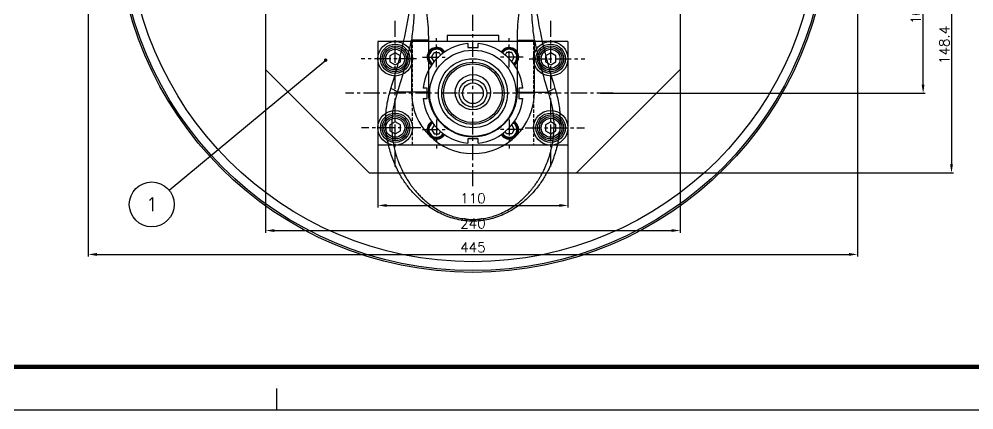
# Model space of a CAD drawing. Extents: x -13768 to 18086, y -10615 to 1188.
# Drawn here: x 566 to 1119, y -1485 to -1259 of the extents above; entities that cross this region are included whole.
import ezdxf
from ezdxf.enums import TextEntityAlignment as Align

# ---------------------------------------------------------------- set-up
doc = ezdxf.new("R2010")
doc.units = 0
doc.header["$LTSCALE"] = 7.5
doc.header["$MEASUREMENT"] = 0
doc.linetypes.add('CENTER', pattern=[2, 1.25, -0.25, 0.25, -0.25])
doc.linetypes.add('HIDDEN', pattern=[0.375, 0.25, -0.125])
doc.layers.get('0').update_dxf_attribs({"linetype": 'CONTINUOUS'})
doc.layers.get('DEFPOINTS').update_dxf_attribs({"linetype": 'CONTINUOUS'})
for name, color, linetype in [('0-POS', 3, 'CONTINUOUS'), ('CL', 1, 'CENTER'), ('CO', 3, 'CONTINUOUS'), ('CUPLA A SOLDAR', 5, 'CONTINUOUS'), ('FI', 1, 'CONTINUOUS'), ('OC', 1, 'HIDDEN'), ('POS', 3, 'CONTINUOUS')]:
    doc.layers.add(name, color=color, linetype=linetype)
doc.styles.add('ROMANS', font='ROMANS.SHX')
doc.dimstyles.new('2CON5', dxfattribs={"dimscale": 2.5, "dimtxt": 2.3, "dimasz": 2, "dimexe": 0.5, "dimexo": 0.0625, "dimgap": 0.5, "dimtad": 1, "dimdec": 4, "dimdsep": 46, "dimtxsty": 'ROMANS', "dimcen": -2, "dimclrt": 7, "dimadec": 0, "dimazin": 0, "dimtfac": 0.869565, "dimtdec": 4, "dimtmove": 0, "dimatfit": 3, "dimfxl": 1, "dimtolj": 1, "dimarcsym": 0})

# ---------------------------------------------------------------- blocks, each defined once
blk = doc.blocks.new('A1G')
blk.add_line((286, 5), (286, 0))
blk.add_lwpolyline([(0, 0), (841, 0), (841, 594), (0, 594)], close=True)
at = {"const_width": 1}
blk.add_lwpolyline([(25, 10), (831, 10), (831, 584), (25, 584)], close=True, dxfattribs=at)
blk = doc.blocks.new('*D466')
at = {"layer": 'CO', "color": 0, "lineweight": -2}
for p, q in [((708.6, -1287.86), (708.6, -1382.3)), ((948.6, -1287.86), (948.6, -1382.3)), ((713.6, -1381.05), (943.6, -1381.05))]:
    blk.add_line(p, q, dxfattribs=at)
at = {"layer": 'CO', "color": 0}
for points in [[(713.6, -1380.22), (713.6, -1381.88), (708.6, -1381.05)], [(943.6, -1380.22), (943.6, -1381.88), (948.6, -1381.05)]]:
    blk.add_solid(points, dxfattribs=at)
at = {"layer": 'DEFPOINTS', "color": 0}
for p in [(708.6, -1287.7), (948.6, -1287.7), (948.6, -1381.05)]:
    blk.add_point(p, dxfattribs=at)
at = {"layer": 'CO', "color": 7, "insert": (828.6, -1376.93), "char_height": 5.75, "attachment_point": 5, "style": 'ROMANS'}
blk.add_mtext('\\A1;240', dxfattribs=at)
blk = doc.blocks.new('*D467')
at = {"layer": 'CO', "color": 0, "lineweight": -2}
for p, q in [((773.6, -1331.66), (773.6, -1367.76)), ((883.6, -1331.66), (883.6, -1367.76)), ((778.6, -1366.51), (878.6, -1366.51))]:
    blk.add_line(p, q, dxfattribs=at)
at = {"layer": 'CO', "color": 0}
for points in [[(778.6, -1365.67), (778.6, -1367.34), (773.6, -1366.51)], [(878.6, -1365.67), (878.6, -1367.34), (883.6, -1366.51)]]:
    blk.add_solid(points, dxfattribs=at)
at = {"layer": 'DEFPOINTS', "color": 0}
for p in [(773.6, -1331.5), (883.6, -1331.5), (883.6, -1366.51)]:
    blk.add_point(p, dxfattribs=at)
at = {"layer": 'CO', "color": 7, "insert": (828.6, -1362.38), "char_height": 5.75, "attachment_point": 5, "style": 'ROMANS'}
blk.add_mtext('\\A1;110', dxfattribs=at)
blk = doc.blocks.new('*D468')
at = {"layer": 'CO', "color": 0, "lineweight": -2}
for p, q in [((1076.67, -1199.3), (1090.39, -1199.3)), ((1089.14, -1296.5), (1089.14, -1204.3)), ((902.44, -1301.5), (1090.39, -1301.5))]:
    blk.add_line(p, q, dxfattribs=at)
at = {"layer": 'CO', "color": 0}
for points in [[(1088.31, -1204.3), (1089.97, -1204.3), (1089.14, -1199.3)], [(1088.31, -1296.5), (1089.97, -1296.5), (1089.14, -1301.5)]]:
    blk.add_solid(points, dxfattribs=at)
at = {"layer": 'DEFPOINTS', "color": 0}
for p in [(1076.51, -1199.3), (1089.14, -1199.3), (902.29, -1301.5)]:
    blk.add_point(p, dxfattribs=at)
at = {"layer": 'CO', "color": 7, "insert": (1085.01, -1250.4), "char_height": 5.75, "attachment_point": 5, "rotation": 90, "style": 'ROMANS'}
blk.add_mtext('\\A1;102.2', dxfattribs=at)
blk = doc.blocks.new('*D470')
at = {"layer": 'CO', "color": 0, "lineweight": -2}
for p, q in [((1076.67, -1199.3), (1106.83, -1199.3)), ((1105.58, -1204.3), (1105.58, -1342.7)), ((888.76, -1347.7), (1106.83, -1347.7))]:
    blk.add_line(p, q, dxfattribs=at)
at = {"layer": 'CO', "color": 0}
for points in [[(1104.74, -1204.3), (1106.41, -1204.3), (1105.58, -1199.3)], [(1104.74, -1342.7), (1106.41, -1342.7), (1105.58, -1347.7)]]:
    blk.add_solid(points, dxfattribs=at)
at = {"layer": 'DEFPOINTS', "color": 0}
for p in [(1076.51, -1199.3), (888.6, -1347.7), (1105.58, -1347.7)]:
    blk.add_point(p, dxfattribs=at)
at = {"layer": 'CO', "color": 7, "insert": (1101.45, -1273.5), "char_height": 5.75, "attachment_point": 5, "rotation": 90, "style": 'ROMANS'}
blk.add_mtext('\\A1;148.4', dxfattribs=at)
blk = doc.blocks.new('*D495')
at = {"layer": 'CO', "color": 0, "lineweight": -2}
for p, q in [((606, -1199.46), (606, -1396.14)), ((1051.2, -1199.46), (1051.2, -1396.14)), ((611, -1394.89), (1046.2, -1394.89))]:
    blk.add_line(p, q, dxfattribs=at)
at = {"layer": 'CO', "color": 0}
for points in [[(611, -1394.05), (611, -1395.72), (606, -1394.89)], [(1046.2, -1394.05), (1046.2, -1395.72), (1051.2, -1394.89)]]:
    blk.add_solid(points, dxfattribs=at)
at = {"layer": 'DEFPOINTS', "color": 0}
for p in [(606, -1199.3), (1051.2, -1199.3), (1051.2, -1394.89)]:
    blk.add_point(p, dxfattribs=at)
at = {"layer": 'CO', "color": 7, "insert": (828.6, -1390.76), "char_height": 5.75, "attachment_point": 5, "style": 'ROMANS'}
blk.add_mtext('\\A1;445', dxfattribs=at)
blk = doc.blocks.new('POS')
at = {"layer": '0-POS'}
blk.add_circle((0, 0), 6.5, dxfattribs=at)
at = {"layer": '0-POS', "style": 'ROMANS', "flags": 4}
blk.add_attdef('P', text='', height=4, dxfattribs=at).set_placement((0, 0), align=Align.MIDDLE)

msp = doc.modelspace()

# ---------------------------------------------------------------- linework, layer by layer
for p, q in [((708.6026, -1214.32844), (708.6026, -1287.70106)), ((948.6026, -1214.32844), (948.6026, -1287.70106)), ((843.6026, -1268.00107), (813.6026, -1268.00107)), ((813.6026, -1268.00107), (813.6026, -1271.50107)), ((843.6026, -1271.50107), (843.6026, -1268.00107)), ((883.6026, -1271.50107), (773.6026, -1271.50107)), ((773.6026, -1271.50107), (773.6026, -1331.50106)), ((883.6026, -1271.50107), (883.6026, -1331.50106)), ((783.6026, -1278.00107), (780.57151, -1279.75106)), ((780.57151, -1279.75106), (780.57151, -1283.25106)), ((786.63369, -1279.75107), (783.6026, -1278.00107)), ((786.63369, -1283.25107), (786.63369, -1279.75107)), ((873.6026, -1278.00107), (870.57151, -1279.75106)), ((870.57151, -1279.75106), (870.57151, -1283.25106)), ((876.63369, -1279.75107), (873.6026, -1278.00107)), ((876.63369, -1283.25107), (876.63369, -1279.75107)), ((780.57151, -1283.25106), (783.6026, -1285.00107)), ((783.6026, -1285.00107), (786.63369, -1283.25107)), ((870.57151, -1283.25106), (873.6026, -1285.00107)), ((873.6026, -1285.00107), (876.63369, -1283.25107)), ((708.6026, -1287.70106), (768.6026, -1347.70106)), ((888.6026, -1347.70106), (948.6026, -1287.70106)), ((783.6026, -1318.00107), (780.57151, -1319.75106)), ((780.57151, -1319.75106), (780.57151, -1323.25106)), ((786.63369, -1319.75107), (783.6026, -1318.00107)), ((786.63369, -1323.25107), (786.63369, -1319.75107)), ((873.6026, -1318.00107), (870.57151, -1319.75106)), ((870.57151, -1319.75106), (870.57151, -1323.25106)), ((876.63369, -1319.75107), (873.6026, -1318.00107)), ((876.63369, -1323.25107), (876.63369, -1319.75107)), ((780.57151, -1323.25106), (783.6026, -1325.00107)), ((783.6026, -1325.00107), (786.63369, -1323.25107)), ((870.57151, -1323.25106), (873.6026, -1325.00107)), ((873.6026, -1325.00107), (876.63369, -1323.25107)), ((883.6026, -1331.50106), (773.6026, -1331.50106)), ((768.6026, -1347.70106), (888.6026, -1347.70106))]:
    msp.add_line(p, q)
at = {"flags": 128}
for points in [[(831.6026, -1275.00107), (831.6026, -1273.00169), (831.6026, -1272.65666)], [(802.1026, -1298.50107), (800.10323, -1298.50107), (799.75819, -1298.50107)], [(857.44701, -1298.50106), (855.53011, -1298.50106), (855.1026, -1298.50107)], [(831.6026, -1330.34548), (831.6026, -1328.42858), (831.6026, -1328.00107)]]:
    msp.add_lwpolyline(points, dxfattribs=at)
for points in [[(806.22463, -1283.05584), (806.1276, -1283.05584), (804.6526, -1280.50106), (806.1276, -1277.94629), (809.0776, -1277.94629), (809.8872, -1279.34855)], [(850.98057, -1283.05584), (851.0776, -1283.05584), (852.5526, -1280.50106), (851.0776, -1277.94629), (848.1276, -1277.94629), (847.318, -1279.34855)], [(806.22463, -1319.94629), (806.1276, -1319.94629), (804.6526, -1322.50106), (806.1276, -1325.05584), (809.0776, -1325.05584), (809.8872, -1323.65357)], [(850.98057, -1319.94629), (851.0776, -1319.94629), (852.5526, -1322.50106), (851.0776, -1325.05584), (848.1276, -1325.05584), (847.318, -1323.65357)]]:
    msp.add_lwpolyline(points)
for centre, radius in [((783.6026, -1281.50106), 10), ((783.6026, -1281.50106), 8.5), ((783.6026, -1281.50106), 6.5), ((873.6026, -1281.50106), 10), ((873.6026, -1281.50106), 8.5), ((873.6026, -1281.50106), 6.5), ((828.6026, -1301.50106), 25), ((828.6026, -1301.50106), 20), ((828.6026, -1301.50106), 18), ((828.6026, -1301.50106), 17), ((828.6026, -1301.50106), 8), ((828.6026, -1301.50106), 6), ((783.6026, -1321.50106), 10), ((783.6026, -1321.50106), 8.5), ((783.6026, -1321.50106), 6.5), ((873.6026, -1321.50106), 10), ((873.6026, -1321.50106), 8.5), ((873.6026, -1321.50106), 6.5)]:
    msp.add_circle(centre, radius)
for centre, radius, start, end in [((828.6026, -1301.50106), 29, 95.9377724, 174.0622275), ((807.6026, -1280.50106), 5.5, 32.4024731, 237.5975269), ((807.6026, -1280.50106), 5, 32.1597453, 237.8402547), ((828.6026, -1301.50106), 29, 5.9377724, 84.0622275), ((849.6026, -1280.50106), 5.5, 302.4024731, 147.5975269), ((849.6026, -1280.50106), 5, 302.1597453, 147.8402547), ((828.6026, -1301.50106), 29, 185.9377724, 264.0622275), ((828.6026, -1301.50106), 29, 275.9377724, 354.0622275), ((807.6026, -1322.50106), 5.5, 122.4024731, 327.5975269), ((807.6026, -1322.50106), 5, 122.1597453, 327.8402547), ((849.6026, -1322.50106), 5.5, 212.4024731, 57.5975269), ((849.6026, -1322.50106), 5, 212.1597453, 57.8402547)]:
    msp.add_arc(centre, radius, start, end)
at = {"color": 1}
for centre, start, end in [((807.6026, -1280.50106), 31.7526733, 238.2473267), ((849.6026, -1280.50106), 301.7526733, 148.2473267), ((807.6026, -1322.50106), 121.7526733, 328.2473267), ((849.6026, -1322.50106), 211.7526733, 58.2473267)]:
    msp.add_arc(centre, 4.5, start, end, dxfattribs=at)
for points, knots in [([(825.6026, -1272.65665), (825.6026, -1272.77166), (825.6026, -1273.55306), (825.6026, -1274.33458), (825.6026, -1275.00106)], [0, 0, 0, 0, 0.147193662, 1, 1, 1, 1]), ([(825.6026, -1275.00106), (825.84878, -1275.00106), (827.8458, -1275.00108), (829.84758, -1275.00108), (831.6026, -1275.00107)], [0, 0, 0, 0, 0.1232746096, 1, 1, 1, 1]), ([(802.1026, -1304.50106), (802.1026, -1302.74605), (802.1026, -1300.74426), (802.1026, -1298.74725), (802.1026, -1298.50107)], [0, 0, 0, 0, 0.876724962, 1, 1, 1, 1]), ([(855.1026, -1298.50107), (855.1026, -1298.74725), (855.1026, -1300.74426), (855.1026, -1302.74604), (855.1026, -1304.50106)], [0, 0, 0, 0, 0.123275038, 1, 1, 1, 1]), ([(799.75819, -1304.50106), (799.8732, -1304.50106), (800.65459, -1304.50106), (801.43611, -1304.50106), (802.1026, -1304.50106)], [0, 0, 0, 0, 0.147190746, 1, 1, 1, 1]), ([(855.1026, -1304.50106), (855.2451, -1304.50106), (856.02666, -1304.50106), (856.80807, -1304.50106), (857.44701, -1304.50106)], [0, 0, 0, 0, 0.182334585, 1, 1, 1, 1]), ([(831.6026, -1328.00107), (829.84758, -1328.00107), (827.8458, -1328.00108), (825.84878, -1328.00106), (825.6026, -1328.00106)], [0, 0, 0, 0, 0.87672541, 1, 1, 1, 1]), ([(825.6026, -1328.00106), (825.6026, -1328.14356), (825.6026, -1328.92512), (825.6026, -1329.70653), (825.6026, -1330.34547)], [0, 0, 0, 0, 0.182335569, 1, 1, 1, 1])]:
    msp.add_open_spline(points, degree=3, knots=knots)
at = {"layer": 'CL'}
for p, q in [((828.6026, -1355.36486), (828.6026, -949.96995)), ((783.6026, -1343.89053), (783.6026, -1259.4422)), ((873.6026, -1343.89053), (873.6026, -1259.4422)), ((807.6026, -1286.39), (807.6026, -1269.48424)), ((849.6026, -1286.39), (849.6026, -1269.48424)), ((796.03578, -1281.50106), (763.91369, -1281.50106)), ((799.50652, -1280.50106), (814.01629, -1280.50106)), ((857.69868, -1280.50106), (843.18891, -1280.50106)), ((861.16942, -1281.50106), (893.29151, -1281.50106)), ((909.68842, -1301.50106), (754.91888, -1301.50106)), ((807.6026, -1316.61212), (807.6026, -1333.51788)), ((849.6026, -1316.61212), (849.6026, -1333.51788)), ((798.3848, -1321.50106), (764.07441, -1321.50106)), ((799.50652, -1322.50106), (814.01629, -1322.50106)), ((857.69868, -1322.50106), (843.18891, -1322.50106)), ((858.8204, -1321.50106), (893.13079, -1321.50106))]:
    msp.add_line(p, q, dxfattribs=at)
at = {"layer": 'CUPLA A SOLDAR'}
for p, q in [((793.01958, -1270.81848), (793.01958, -1300.90106)), ((802.84941, -1270.81848), (802.84941, -1300.90106)), ((854.35579, -1300.90106), (854.35579, -1270.81848)), ((864.18562, -1300.90106), (864.18562, -1270.81848)), ((793.01958, -1300.90106), (784.97185, -1300.90106)), ((802.84941, -1300.90106), (793.01958, -1300.90106)), ((854.35579, -1300.90106), (864.18562, -1300.90106)), ((864.18562, -1300.90106), (872.23335, -1300.90106))]:
    msp.add_line(p, q, dxfattribs=at)
for centre, radius in [((828.6026, -1199.30106), 206), ((828.6026, -1199.30106), 205), ((828.6026, -1199.30106), 199.8), ((828.6026, -1300.90106), 10.2)]:
    msp.add_circle(centre, radius, dxfattribs=at)
for centre, radius, start, end in [((495.1384, -1206.33804), 300.51685, 342.102308, 351.6130726), ((1162.06679, -1206.33804), 300.51685, 188.3869274, 197.897692), ((504.0384, -1209.6276), 295.38863, 342.0013562, 348.0443911), ((1153.1668, -1209.6276), 295.38863, 191.9556089, 197.9986438), ((828.6026, -1300.90106), 35.58302, 180, 0), ((828.6026, -1300.90106), 25.7532, 180, 0)]:
    msp.add_arc(centre, radius, start, end, dxfattribs=at)
for points, knots in [([(794.69427, -1250.66172), (794.63472, -1252.35147), (794.51541, -1255.73662), (794.14253, -1260.79224), (793.66122, -1265.82622), (793.23318, -1269.15661), (793.01958, -1270.81848)], [0, 0, 0, 0, 0.249764916, 0.500367832, 0.750683032, 1, 1, 1, 1]), ([(800.80715, -1249.38304), (801.22432, -1251.68592), (802.07603, -1256.38754), (802.71845, -1263.55824), (802.8059, -1268.40675), (802.84941, -1270.81848)], [0, 0, 0, 0, 0.325464332, 0.66447587, 1, 1, 1, 1]), ([(854.35579, -1270.81848), (854.39927, -1268.40957), (854.48672, -1263.56363), (855.12822, -1256.39285), (855.98043, -1251.68845), (856.39805, -1249.38304)], [0, 0, 0, 0, 0.335132685, 0.674179334, 1, 1, 1, 1]), ([(864.18562, -1270.81848), (863.89874, -1268.52588), (863.33525, -1264.0228), (862.76734, -1257.29746), (862.59583, -1252.85899), (862.51093, -1250.66172)], [0, 0, 0, 0, 0.343706229, 0.675101861, 1, 1, 1, 1]), ([(802.84941, -1270.81848), (801.88893, -1270.81848), (799.96797, -1270.81848), (797.26175, -1270.81848), (794.83555, -1270.81848), (793.6249, -1270.81848), (793.01958, -1270.81848)], [0, 0, 0, 0, 0.250000103, 0.500000446, 0.750000464, 1, 1, 1, 1]), ([(854.35579, -1270.81848), (855.31627, -1270.81848), (857.23723, -1270.81848), (859.94345, -1270.81848), (862.36965, -1270.81848), (863.5803, -1270.81848), (864.18562, -1270.81848)], [0, 0, 0, 0, 0.250000103, 0.500000446, 0.750000464, 1, 1, 1, 1]), ([(876.09292, -1298.69237), (876.86334, -1301.44839), (878.40672, -1306.96961), (879.18413, -1315.45185), (878.89799, -1323.89569), (877.46974, -1332.20683), (874.9724, -1340.25029), (871.7268, -1347.28267), (868.00683, -1353.30115), (864.50915, -1357.82205), (861.05844, -1361.51811), (857.8407, -1364.45929), (854.34439, -1367.16246), (850.58816, -1369.58155), (846.56668, -1371.67213), (842.29145, -1373.3836), (837.81798, -1374.65404), (833.19863, -1375.43037), (828.52951, -1375.68371), (823.8545, -1375.41565), (819.23707, -1374.61817), (814.7842, -1373.33745), (810.53589, -1371.62329), (806.52739, -1369.52973), (802.14731, -1366.69739), (797.59316, -1362.9926), (793.07701, -1358.32918), (789.16186, -1353.24717), (785.45747, -1347.23282), (782.21651, -1340.21169), (779.73309, -1332.18542), (778.30595, -1323.89303), (778.02284, -1315.45226), (778.7961, -1306.97191), (780.34167, -1301.44702), (781.11227, -1298.69237)], [0, 0, 0, 0, 0.0416004905, 0.0833394294, 0.1250367805, 0.1667311137, 0.2086188769, 0.2502817943, 0.28151107, 0.3128699426, 0.3337630868, 0.3547226211, 0.3753575498, 0.3964042987, 0.4172608411, 0.4379320701, 0.4591017599, 0.4797602229, 0.5002534777, 0.5209843638, 0.5417286514, 0.5626165563, 0.5832839135, 0.604123439, 0.6250667754, 0.6563202041, 0.687504397, 0.7187425036, 0.7500502281, 0.7916045405, 0.8333287714, 0.8750003555, 0.916601232, 0.9584182578, 1, 1, 1, 1]), ([(781.11227, -1298.69237), (781.50373, -1298.84039), (782.28664, -1299.13644), (783.34687, -1299.68395), (784.28138, -1300.27797), (784.74169, -1300.69336), (784.97185, -1300.90106)], [0, 0, 0, 0, 0.24999953, 0.499999301, 0.749999503, 1, 1, 1, 1]), ([(784.97185, -1300.90106), (784.47901, -1302.37157), (783.46914, -1305.38481), (782.4592, -1310.02351), (781.8138, -1314.74279), (781.56005, -1319.54719), (781.68394, -1323.69749), (782.02213, -1327.23632), (782.43791, -1330.12284), (783.02618, -1333.12947), (783.76472, -1336.07657), (784.65958, -1339.01498), (785.61623, -1341.66877), (786.78802, -1344.49571), (788.01051, -1347.06196), (789.29845, -1349.43871), (790.33589, -1351.18643), (791.37936, -1352.82655), (792.47994, -1354.4342), (793.70009, -1356.07824), (795.08019, -1357.80684), (796.66132, -1359.62146), (798.48866, -1361.51481), (800.31948, -1363.23323), (802.13561, -1364.78051), (804.26159, -1366.42576), (806.73975, -1368.11607), (809.60994, -1369.77949), (812.4801, -1371.17435), (815.46396, -1372.36359), (818.56905, -1373.32747), (821.846, -1374.05487), (825.17214, -1374.49757), (828.54921, -1374.64922), (831.92653, -1374.50668), (835.25285, -1374.07331), (838.53034, -1373.35554), (842.04952, -1372.2737), (845.77096, -1370.73522), (849.60227, -1368.67994), (852.68788, -1366.62407), (855.15366, -1364.71691), (857.04613, -1363.09343), (858.85294, -1361.37975), (860.59041, -1359.5662), (862.10664, -1357.82458), (863.4685, -1356.12302), (864.69568, -1354.47367), (865.82421, -1352.8301), (866.89006, -1351.15609), (867.92313, -1349.41148), (869.07791, -1347.27969), (870.14902, -1345.06996), (871.05149, -1342.98399), (871.81915, -1341.03372), (872.52342, -1339.04564), (873.19868, -1336.88343), (873.83141, -1334.55949), (874.40259, -1332.05053), (874.87452, -1329.43346), (875.21699, -1326.90524), (875.55924, -1323.20921), (875.65907, -1318.415), (875.15459, -1312.41032), (874.09403, -1306.57587), (872.84162, -1302.75621), (872.23335, -1300.90106)], [0, 0, 0, 0, 0.023796203, 0.048760913, 0.073375526, 0.097858305, 0.12390187, 0.138418335, 0.153686276, 0.169728215, 0.1865674, 0.201421868, 0.217965202, 0.230794965, 0.249328241, 0.262313488, 0.272842112, 0.280852492, 0.292394799, 0.302889526, 0.312311352, 0.326253218, 0.339521876, 0.352098747, 0.363966942, 0.375111357, 0.391917003, 0.407942047, 0.423181927, 0.437638115, 0.453468768, 0.468766614, 0.484283385, 0.499769043, 0.515248004, 0.530760215, 0.546047898, 0.561857347, 0.582367753, 0.60315355, 0.624494215, 0.636602062, 0.649314653, 0.661696679, 0.674033393, 0.687324162, 0.696854881, 0.707389665, 0.718904298, 0.727592043, 0.738088906, 0.750350002, 0.765304136, 0.776397038, 0.785907357, 0.7981463, 0.809478671, 0.821476989, 0.835987684, 0.849914853, 0.863273323, 0.876077248, 0.908217254, 0.938307865, 0.970037131, 1, 1, 1, 1]), ([(872.23335, -1300.90106), (872.46351, -1300.69336), (872.92382, -1300.27797), (873.85833, -1299.68395), (874.91856, -1299.13644), (875.70147, -1298.84039), (876.09292, -1298.69237)], [0, 0, 0, 0, 0.250000497, 0.500000699, 0.75000047, 1, 1, 1, 1])]:
    msp.add_open_spline(points, degree=3, knots=knots, dxfattribs=at)
at = {"layer": 'FI'}
for centre, radius in [((783.6026, -1281.50106), 7.5), ((783.6026, -1281.50106), 5.5), ((873.6026, -1281.50106), 7.5), ((873.6026, -1281.50106), 5.5), ((783.6026, -1321.50106), 7.5), ((873.6026, -1321.50106), 7.5), ((783.6026, -1321.50106), 5.5), ((873.6026, -1321.50106), 5.5)]:
    msp.add_circle(centre, radius, dxfattribs=at)
at = {"layer": 'OC'}
for p, q in [((793.6026, -1331.50106), (793.6026, -1271.50107)), ((863.6026, -1271.50107), (863.6026, -1331.50106))]:
    msp.add_line(p, q, dxfattribs=at)
at = {"layer": 'POS'}
msp.add_line((652.72705, -1357.61288), (743.38853, -1282.33438), dxfattribs=at)
at = {"layer": 'POS', "const_width": 1}
msp.add_lwpolyline([(742.88853, -1282.33438, 1), (743.88853, -1282.33438, 1)], format="xyb", close=True, dxfattribs=at)

# ---------------------------------------------------------------- block references
at = {"xscale": 2.5, "yscale": 2.5, "zscale": 2.5}
msp.add_blockref('A1G', (0, -1485), dxfattribs=at)
at = {"layer": 'POS', "xscale": 2, "yscale": 2, "zscale": 2}
msp.add_blockref('POS', (642.72539, -1365.91751), dxfattribs=at).add_auto_attribs({'P': '1'})

# ---------------------------------------------------------------- dimensions: what is measured, and where the dimension line sits
at = {"layer": 'CO'}
dim = msp.add_linear_dim(base=(1051.2026, -1394.88622), p1=(606.0026, -1199.30106), p2=(1051.2026, -1199.30106), dimstyle='2CON5', override={"dimdec": 0}, dxfattribs=at)
dim.commit()
dim.dimension.update_dxf_attribs({"geometry": '*D495', "text_midpoint": (828.6026, -1390.76122)})
for base, p1, p2, picture, middle in [((1105.57679, -1347.70106), (1076.51431, -1199.30106), (888.6026, -1347.70106), '*D470', (1101.45179, -1273.50106)), ((1089.13994, -1199.30106), (902.28632, -1301.50106), (1076.51431, -1199.30106), '*D468', (1085.01494, -1250.40106))]:
    dim = msp.add_linear_dim(base=base, p1=p1, p2=p2, angle=90, dimstyle='2CON5', dxfattribs=at)
    dim.commit()
    dim.dimension.update_dxf_attribs({"geometry": picture, "text_midpoint": middle})
for base, p1, p2, picture, middle in [((948.6026, -1381.05105), (708.6026, -1287.70106), (948.6026, -1287.70106), '*D466', (828.6026, -1376.92605)), ((883.6026, -1366.50783), (773.6026, -1331.50106), (883.6026, -1331.50106), '*D467', (828.6026, -1362.38283))]:
    dim = msp.add_linear_dim(base=base, p1=p1, p2=p2, dimstyle='2CON5', dxfattribs=at)
    dim.commit()
    dim.dimension.update_dxf_attribs({"geometry": picture, "text_midpoint": middle})

doc.saveas('drawing.dxf')
